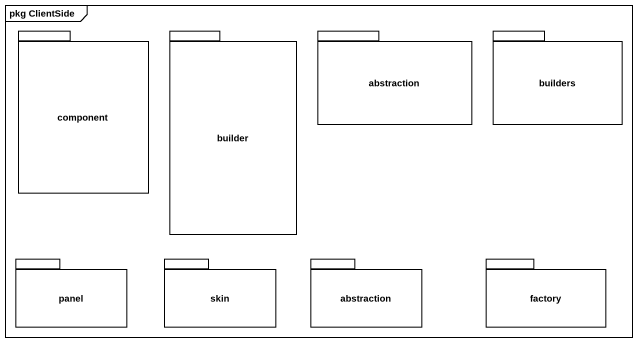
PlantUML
@startuml
mainframe pkg ClientSide
package "component" as component_ {
}
package builder {
}
package abstraction {
}
package builders {
}
package panel {
}
package skin {
}
package "abstraction" as abstraction_2 {
}
package factory {
}
@enduml
